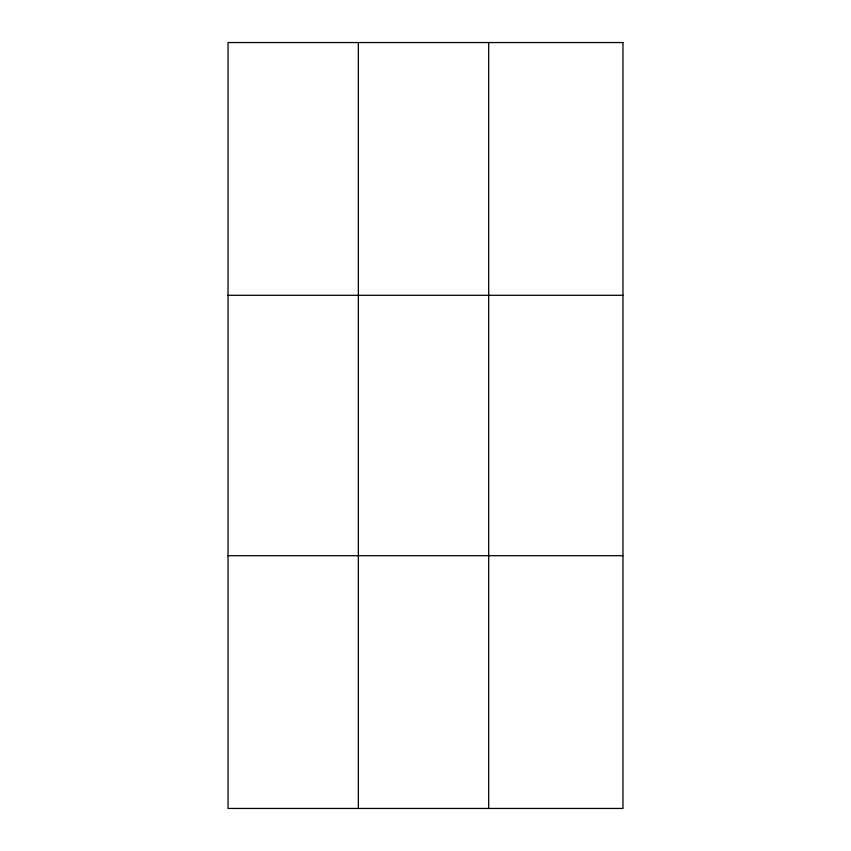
<?xml version="1.0" encoding="UTF-8"?>
<svg xmlns="http://www.w3.org/2000/svg" width="851" height="851" viewBox="0 0 851 851"><rect width="100%" height="100%" fill="white"/><g stroke="black" fill="none" stroke-linecap="round" stroke-linejoin="round"><path stroke-width="1.28" d="M358.356 808.45L358.356 42.55M488.687 808.45L488.687 42.55M228.036 295.297L622.964 295.297M228.036 555.703L622.964 555.703M622.964 42.55L622.964 808.45L228.036 808.45L228.036 42.55L622.964 42.55"/></g></svg>
